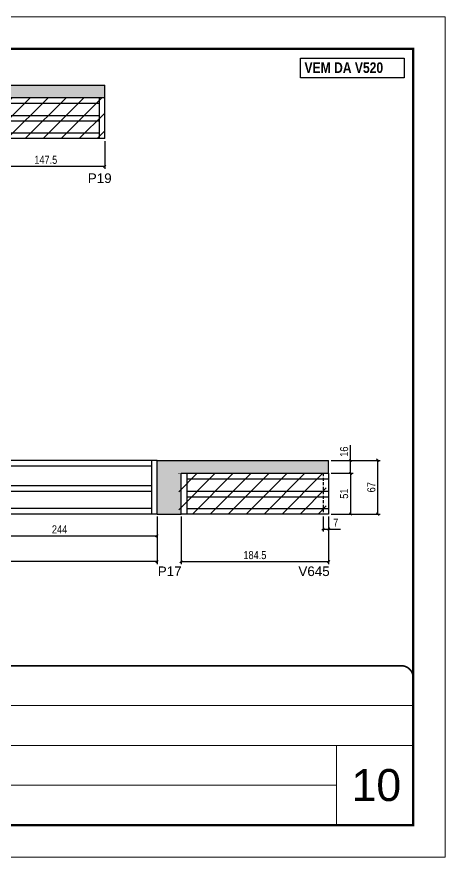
# Model space of a CAD drawing. Extents: x 3309 to 9563, y -2522 to 14608.
# Drawn here: x 5857 to 6393, y 11261 to 12311 of the extents above; entities that cross this region are included whole.
import ezdxf

# ---------------------------------------------------------------- set-up
doc = ezdxf.new("R2010")
doc.units = 0
doc.header["$PDMODE"] = 35
doc.header["$PDSIZE"] = -10
for name, pattern in [('CONTINUO', [0]), ('DASHED', [0.75, 0.5, -0.25]), ('HIDDEN', [0.375, 0.25, -0.125])]:
    doc.linetypes.add(name, pattern=pattern)
for name, color, linetype in [('5', 5, 'Continuous'), ('COTA', 241, 'Continuous'), ('NOMENCLATURA', 7, 'Continuous'), ('Painéis', 200, 'Continuous'), ('SARR_2.2x7', 40, 'Continuous')]:
    doc.layers.add(name, color=color, linetype=linetype)
for name, color, linetype, lineweight in [('CARIMBO', 255, 'Continuous', 9), ('Folhas', 255, 'Continuous', 9), ('Hachura', 251, 'Continuous', 9), ('SARRAFO DE PRESSAO', 251, 'DASHED', 9)]:
    doc.layers.add(name, color=color, linetype=linetype, lineweight=lineweight)
doc.styles.add('ARIAL', font='arial.ttf')
doc.styles.add('COTA TECNICA', font='techl___.ttf', dxfattribs={"height": 10})
doc.styles.get("Standard").update_dxf_attribs({"font": 'arial.ttf'})
doc.styles.add('TECNICA', font='techb___.ttf', dxfattribs={"height": 10})
doc.dimstyles.new('PAINEL', dxfattribs={"dimtxt": 10, "dimasz": 3, "dimexe": 3, "dimexo": 3, "dimgap": 3, "dimtad": 1, "dimdec": 1, "dimzin": 12, "dimdsep": 46, "dimtxsty": 'COTA TECNICA', "dimblk1": 'OBLIQUE', "dimblk2": 'OBLIQUE', "dimsah": 1, "dimcen": 0.9, "dimclrd": 4, "dimclre": 4, "dimclrt": 240, "dimadec": 1, "dimazin": 3, "dimtfac": 1, "dimtdec": 1, "dimtmove": 0, "dimatfit": 3, "dimfxl": 1, "dimtolj": 1, "dimtzin": 12, "dimarcsym": 0})

# ---------------------------------------------------------------- blocks, each defined once
blk = doc.blocks.new('9999999999')
at = {"color": 30, "linetype": 'CONTINUO'}
for p, q in [((98564.6, 34379.6), (99584, 34379.6)), ((98564.6, 34329.8), (99488, 34329.8)), ((99584, 34329.8), (99488, 34329.8)), ((99488, 34329.8), (99488, 34230.2)), ((98564.6, 34280), (99488, 34280))]:
    blk.add_line(p, q, dxfattribs=at)
at = {"color": 30, "linetype": 'CONTINUO', "const_width": 2}
blk.add_lwpolyline([(99584, 34230.2), (99584, 34414.4, 0.414214), (99569, 34429.4), (98229, 34429.4, 0.414214), (98214, 34414.4), (98214, 34245.2, 0.414214), (98229, 34230.2), (99584, 34230.2)], format="xyb", dxfattribs=at)
at = {"layer": 'Folhas'}
blk.add_lwpolyline([(98139, 34190.2), (99624, 34190.2), (99624, 35240.2), (98139, 35240.2)], close=True, dxfattribs=at)
at = {"layer": 'Folhas', "color": 30, "const_width": 3}
blk.add_lwpolyline([(98214, 34230.2), (99584, 34230.2), (99584, 35200.2), (98214, 35200.2)], close=True, dxfattribs=at)
blk = doc.blocks.new('_Oblique')
at = {"color": 0, "linetype": 'ByBlock', "lineweight": -2}
blk.add_line((-0.5, -0.5), (0.5, 0.5), dxfattribs=at)
blk = doc.blocks.new('*D139')
at = {"layer": 'COTA', "color": 4, "lineweight": -2, "transparency": 16777216}
for p, q in [((5819.6, 12155.5), (5819.6, 12120.9)), ((5967.1, 12155.5), (5967.1, 12120.9)), ((5819.6, 12123.9), (5967.1, 12123.9))]:
    blk.add_line(p, q, dxfattribs=at)
at = {"layer": 'Defpoints', "color": 0, "transparency": 16777216}
for p in [(5819.6, 12158.5, 0), (5967.1, 12158.5, 0), (5967.1, 12123.9)]:
    blk.add_point(p, dxfattribs=at)
at = {"layer": 'COTA', "color": 4, "lineweight": -2, "transparency": 16777216, "xscale": 3, "yscale": 3, "zscale": 3, "rotation": 180}
blk.add_blockref('_Oblique', (5819.6, 12123.9), dxfattribs=at)
at = {"layer": 'COTA', "color": 4, "lineweight": -2, "transparency": 16777216, "xscale": 3, "yscale": 3, "zscale": 3}
blk.add_blockref('_Oblique', (5967.1, 12123.9), dxfattribs=at)
at = {"layer": 'COTA', "color": 240, "transparency": 16777216, "insert": (5893.4, 12132), "char_height": 10, "attachment_point": 5, "style": 'COTA TECNICA'}
blk.add_mtext('\\A1;147.5', dxfattribs=at)
blk = doc.blocks.new('*D293')
at = {"layer": 'COTA', "color": 4, "lineweight": -2, "transparency": 16777216}
for p, q in [((5788.6, 11686.4), (5788.6, 11659.2)), ((6032.6, 11686.4), (6032.6, 11659.2)), ((5788.6, 11662.2), (6032.6, 11662.2))]:
    blk.add_line(p, q, dxfattribs=at)
at = {"layer": 'Defpoints', "color": 0, "transparency": 16777216}
for p in [(5788.6, 11689.4, 0), (6032.6, 11689.4, 0), (6032.6, 11662.2)]:
    blk.add_point(p, dxfattribs=at)
at = {"layer": 'COTA', "color": 4, "lineweight": -2, "transparency": 16777216, "xscale": 3, "yscale": 3, "zscale": 3, "rotation": 180}
blk.add_blockref('_Oblique', (5788.6, 11662.2), dxfattribs=at)
at = {"layer": 'COTA', "color": 4, "lineweight": -2, "transparency": 16777216, "xscale": 3, "yscale": 3, "zscale": 3}
blk.add_blockref('_Oblique', (6032.6, 11662.2), dxfattribs=at)
at = {"layer": 'COTA', "color": 240, "transparency": 16777216, "insert": (5910.6, 11670.3), "char_height": 10, "attachment_point": 5, "style": 'COTA TECNICA'}
blk.add_mtext('\\A1;244', dxfattribs=at)
blk = doc.blocks.new('*D294')
at = {"layer": 'COTA', "color": 4, "lineweight": -2, "transparency": 16777216}
for p, q in [((5331.6, 11686.4), (5331.6, 11627)), ((6032.6, 11686.4), (6032.6, 11627)), ((6032.6, 11630), (5331.6, 11630))]:
    blk.add_line(p, q, dxfattribs=at)
at = {"layer": 'Defpoints', "color": 0, "transparency": 16777216}
for p in [(5331.6, 11689.4, 0), (6032.6, 11689.4, 0), (5331.6, 11630)]:
    blk.add_point(p, dxfattribs=at)
at = {"layer": 'COTA', "color": 4, "lineweight": -2, "transparency": 16777216, "xscale": 3, "yscale": 3, "zscale": 3, "rotation": 180}
blk.add_blockref('_Oblique', (5331.6, 11630), dxfattribs=at)
at = {"layer": 'COTA', "color": 4, "lineweight": -2, "transparency": 16777216, "xscale": 3, "yscale": 3, "zscale": 3}
blk.add_blockref('_Oblique', (6032.6, 11630), dxfattribs=at)
at = {"layer": 'COTA', "color": 240, "transparency": 16777216, "insert": (5682.1, 11638.1), "char_height": 10, "attachment_point": 5, "style": 'COTA TECNICA'}
blk.add_mtext('\\A1;701', dxfattribs=at)
blk = doc.blocks.new('*D295')
at = {"layer": 'COTA', "color": 4, "lineweight": -2, "transparency": 16777216}
for p, q in [((6062.6, 11686.4), (6062.6, 11627)), ((6247.1, 11686.4), (6247.1, 11627)), ((6062.6, 11630), (6247.1, 11630))]:
    blk.add_line(p, q, dxfattribs=at)
at = {"layer": 'Defpoints', "color": 0, "transparency": 16777216}
for p in [(6062.6, 11689.4), (6247.1, 11689.4), (6247.1, 11630)]:
    blk.add_point(p, dxfattribs=at)
at = {"layer": 'COTA', "color": 4, "lineweight": -2, "transparency": 16777216, "xscale": 3, "yscale": 3, "zscale": 3, "rotation": 180}
blk.add_blockref('_Oblique', (6062.6, 11630), dxfattribs=at)
at = {"layer": 'COTA', "color": 4, "lineweight": -2, "transparency": 16777216, "xscale": 3, "yscale": 3, "zscale": 3}
blk.add_blockref('_Oblique', (6247.1, 11630), dxfattribs=at)
at = {"layer": 'COTA', "color": 240, "transparency": 16777216, "insert": (6154.9, 11638.1), "char_height": 10, "attachment_point": 5, "style": 'COTA TECNICA'}
blk.add_mtext('\\A1;184.5', dxfattribs=at)
blk = doc.blocks.new('*D296')
at = {"layer": 'COTA', "color": 4, "lineweight": -2, "transparency": 16777216}
for p, q in [((6240.1, 11686.4), (6240.1, 11667.6)), ((6247.1, 11686.4), (6247.1, 11667.6)), ((6240.1, 11670.6), (6247.1, 11670.6)), ((6247.1, 11670.6), (6261.8, 11670.6))]:
    blk.add_line(p, q, dxfattribs=at)
at = {"layer": 'Defpoints', "color": 0, "transparency": 16777216}
for p in [(6240.1, 11689.4), (6247.1, 11689.4), (6247.1, 11670.6)]:
    blk.add_point(p, dxfattribs=at)
at = {"layer": 'COTA', "color": 4, "lineweight": -2, "transparency": 16777216, "xscale": 3, "yscale": 3, "zscale": 3, "rotation": 180}
blk.add_blockref('_Oblique', (6240.1, 11670.6), dxfattribs=at)
at = {"layer": 'COTA', "color": 4, "lineweight": -2, "transparency": 16777216, "xscale": 3, "yscale": 3, "zscale": 3}
blk.add_blockref('_Oblique', (6247.1, 11670.6), dxfattribs=at)
at = {"layer": 'COTA', "color": 240, "transparency": 16777216, "insert": (6256, 11678.7), "char_height": 10, "attachment_point": 5, "style": 'COTA TECNICA'}
blk.add_mtext('\\A1;7', dxfattribs=at)
blk = doc.blocks.new('*D297')
at = {"layer": 'COTA', "color": 4, "lineweight": -2, "transparency": 16777216}
for p, q in [((6250.1, 11740.4), (6277.6, 11740.4)), ((6274.6, 11740.4), (6274.6, 11689.4)), ((6250.1, 11689.4), (6277.6, 11689.4))]:
    blk.add_line(p, q, dxfattribs=at)
at = {"layer": 'Defpoints', "color": 0, "transparency": 16777216}
for p in [(6247.1, 11740.4), (6247.1, 11689.4), (6274.6, 11689.4)]:
    blk.add_point(p, dxfattribs=at)
at = {"layer": 'COTA', "color": 4, "lineweight": -2, "transparency": 16777216, "xscale": 3, "yscale": 3, "zscale": 3}
for p, rotation in [((6274.6, 11740.4), 90), ((6274.6, 11689.4), 270)]:
    blk.add_blockref('_Oblique', p, dxfattribs=dict(at, rotation=rotation))
at = {"layer": 'COTA', "color": 240, "transparency": 16777216, "insert": (6266.5, 11714.9), "char_height": 10, "attachment_point": 5, "rotation": 90, "style": 'COTA TECNICA'}
blk.add_mtext('\\A1;51', dxfattribs=at)
blk = doc.blocks.new('*D298')
at = {"layer": 'COTA', "color": 4, "lineweight": -2, "transparency": 16777216}
for p, q in [((6274.6, 11756.4), (6274.6, 11775.4)), ((6250.1, 11756.4), (6277.6, 11756.4)), ((6274.6, 11740.4), (6274.6, 11756.4)), ((6250.1, 11740.4), (6277.6, 11740.4))]:
    blk.add_line(p, q, dxfattribs=at)
at = {"layer": 'Defpoints', "color": 0, "transparency": 16777216}
for p in [(6247.1, 11756.4), (6274.6, 11756.4), (6247.1, 11740.4)]:
    blk.add_point(p, dxfattribs=at)
at = {"layer": 'COTA', "color": 4, "lineweight": -2, "transparency": 16777216, "xscale": 3, "yscale": 3, "zscale": 3}
for p, rotation in [((6274.6, 11756.4), 90), ((6274.6, 11740.4), 270)]:
    blk.add_blockref('_Oblique', p, dxfattribs=dict(at, rotation=rotation))
at = {"layer": 'COTA', "color": 240, "transparency": 16777216, "insert": (6266.5, 11767.4), "char_height": 10, "attachment_point": 5, "rotation": 90, "style": 'COTA TECNICA'}
blk.add_mtext('\\A1;16', dxfattribs=at)
blk = doc.blocks.new('*D300')
at = {"layer": 'COTA', "color": 4, "lineweight": -2, "transparency": 16777216}
for p, q in [((6250.1, 11756.4), (6311.6, 11756.4)), ((6308.6, 11689.4), (6308.6, 11756.4)), ((6250.1, 11689.4), (6311.6, 11689.4))]:
    blk.add_line(p, q, dxfattribs=at)
at = {"layer": 'Defpoints', "color": 0, "transparency": 16777216}
for p in [(6247.1, 11756.4), (6308.6, 11756.4), (6247.1, 11689.4)]:
    blk.add_point(p, dxfattribs=at)
at = {"layer": 'COTA', "color": 4, "lineweight": -2, "transparency": 16777216, "xscale": 3, "yscale": 3, "zscale": 3}
for p, rotation in [((6308.6, 11756.4), 90), ((6308.6, 11689.4), 270)]:
    blk.add_blockref('_Oblique', p, dxfattribs=dict(at, rotation=rotation))
at = {"layer": 'COTA', "color": 240, "transparency": 16777216, "insert": (6300.5, 11722.9), "char_height": 10, "attachment_point": 5, "rotation": 90, "style": 'COTA TECNICA'}
blk.add_mtext('\\A1;67', dxfattribs=at)

msp = doc.modelspace()

# ---------------------------------------------------------------- hatches: boundary and pattern name
at = {"layer": 'COTA'}
h = msp.add_hatch(dxfattribs=at)
h.set_pattern_fill('AR-CONC', color=256, scale=0.03)
h.set_pattern_definition([(50, (1589.497, 2673.1487), (5.46554, -0.4781726), [0.5715, -6.2865]), (355, (1589.497, 2673.1487), (-1.0573026, 5.7317054), [0.4572, -5.0292175]), (100.451445, (1589.9525, 2673.109), (4.4082374, 5.2535326), [0.4857003, -5.3427073]), (46.1842, (1589.497, 2674.673), (8.1323712, -1.26127), [0.85725, -9.42975]), (96.63556, (1590.175, 2674.568), (7.122124, 7.422784), [0.728551, -8.014068]), (351.18415, (1589.497, 2674.673), (7.122124, 7.422784), [0.685799, -7.543792]), (21, (1590.259, 2674.2917), (4.5484317, -3.067956), [0.5715, -6.2865]), (326, (1590.259, 2674.2917), (1.854061, 5.525639), [0.4572, -5.0292]), (71.451445, (1590.638, 2674.036), (6.4024926, 2.457683), [0.4857003, -5.342698]), (37.5, (1589.497, 2673.1487), (0.0926581, 2.53665117), [0, -4.96824, 0, -5.1054, 0, -5.04825]), (7.5, (1589.497, 2673.1487), (2.0045899, 3.00541724), [0, -2.91084, 0, -4.85394, 0, -1.92405]), (327.5, (1587.7978, 2673.1487), (4.06771786, -0.1718623), [0, -1.905, 0, -5.9436, 0, -7.8867]), (317.5, (1587.0358, 2673.1487), (4.4438754, 0.7627947), [0, -2.4765, 0, -3.94716, 0, -5.6007])])
h.paths.add_polyline_path([(5967.11, 12209.46), (5967.11, 12225.46), (5331.61, 12225.46), (5331.61, 12209.46)])
h = msp.add_hatch(dxfattribs=at)
h.set_pattern_fill('AR-CONC', color=256, scale=0.03)
h.set_pattern_definition([(50, (1674.894, -235.4047), (5.46554, -0.4781726), [0.5715, -6.2865]), (355, (1674.894, -235.4047), (-1.0573026, 5.7317054), [0.4572, -5.0292175]), (100.451445, (1675.3496, -235.4445), (4.4082374, 5.2535326), [0.4857003, -5.3427073]), (46.1842, (1674.894, -233.881), (8.1323712, -1.26127), [0.85725, -9.42975]), (96.63556, (1675.572, -233.986), (7.122124, 7.4227837), [0.7285507, -8.014068]), (351.18415, (1674.894, -233.881), (7.122124, 7.422784), [0.685799, -7.543792]), (21, (1675.656, -234.2617), (4.5484317, -3.067956), [0.5715, -6.2865]), (326, (1675.656, -234.2617), (1.8540609, 5.525639), [0.4572, -5.0292]), (71.451445, (1676.035, -234.5174), (6.4024926, 2.457683), [0.4857003, -5.3426981]), (37.5, (1674.8942, -235.4047), (0.0926581, 2.53665117), [0, -4.96824, 0, -5.1054, 0, -5.04825]), (7.5, (1674.8942, -235.4047), (2.0045899, 3.00541724), [0, -2.91084, 0, -4.85394, 0, -1.92405]), (327.5, (1673.195, -235.4047), (4.06771786, -0.17186232), [0, -1.905, 0, -5.9436, 0, -7.8867]), (317.5, (1672.433, -235.4047), (4.4438754, 0.7627947), [0, -2.4765, 0, -3.94716, 0, -5.6007])])
h.paths.add_polyline_path([(6032.61, 11689.35), (6062.61, 11689.35), (6062.61, 11740.35), (6245.61, 11740.35), (6245.61, 11756.35), (6032.61, 11756.35)])
at = {"layer": 'Hachura', "linetype": 'ByBlock'}
h = msp.add_hatch(dxfattribs=at)
h.set_pattern_fill('ANSI31', color=256, scale=5)
h.set_pattern_definition([(45, (-27.015, 0), (-11.22532, 11.22532), [])])
h.paths.add_polyline_path([(5575.61, 12209.46), (5331.61, 12209.46), (5331.61, 12158.46), (5575.61, 12158.46)])
h.paths.add_polyline_path([(5819.61, 12209.46), (5575.61, 12209.46), (5575.61, 12158.46), (5819.61, 12158.46)])
h.paths.add_polyline_path([(5967.11, 12209.46), (5819.61, 12209.46), (5819.61, 12158.46), (5967.11, 12158.46)])
h = msp.add_hatch(dxfattribs=at)
h.set_pattern_fill('ANSI31', color=256, scale=5)
h.paths.add_polyline_path([(5575.61, 11975.09), (5331.61, 11975.09), (5331.61, 11924.09), (5575.61, 11924.09)])
h.paths.add_polyline_path([(5781.61, 11975.09), (5575.61, 11975.09), (5575.61, 11924.09), (5781.61, 11924.09)])
h.paths.add_polyline_path([(6244.11, 11740.35), (6059.61, 11740.35), (6059.61, 11689.35), (6244.11, 11689.35)])

# ---------------------------------------------------------------- linework, layer by layer
at = {"layer": 'COTA'}
for p, q in [((5331.61, 12225.46), (5967.11, 12225.46)), ((5967.11, 12209.46), (5967.11, 12225.46)), ((6032.61, 11756.35), (6247.11, 11756.35)), ((6247.11, 11740.35), (6247.11, 11756.35)), ((6032.61, 11689.35), (6062.61, 11689.35))]:
    msp.add_line(p, q, dxfattribs=at)
at = {"layer": 'NOMENCLATURA'}
msp.add_lwpolyline([(6211.92, 12258.88), (6341.55, 12258.88), (6341.55, 12234.32), (6211.92, 12234.32)], close=True, dxfattribs=at)
at = {"layer": 'Painéis', "linetype": 'ByBlock'}
for p, q in [((5967.11, 12209.46), (5331.61, 12209.46)), ((5967.11, 12158.46), (5967.11, 12209.46)), ((5967.11, 12158.46), (5331.61, 12158.46)), ((6032.61, 11756.35), (5474.11, 11756.35)), ((6032.61, 11689.35), (6032.61, 11756.35)), ((6062.61, 11689.35), (6062.61, 11740.35)), ((6062.61, 11740.35), (6247.11, 11740.35)), ((6247.11, 11740.35), (6247.11, 11689.35)), ((6032.61, 11689.35), (5331.61, 11689.35)), ((6247.11, 11689.35), (6062.61, 11689.35))]:
    msp.add_line(p, q, dxfattribs=at)
at = {"layer": 'SARR_2.2x7', "linetype": 'Continuous'}
for p, q in [((5960.11, 12202.46), (5819.61, 12202.46)), ((5960.11, 12209.46), (5960.11, 12158.46)), ((5960.11, 12187.15), (5819.61, 12187.15)), ((5960.11, 12180.15), (5819.61, 12180.15)), ((5960.11, 12165.46), (5819.61, 12165.46)), ((6025.61, 11756.35), (6025.61, 11689.35)), ((6025.61, 11749.35), (5788.61, 11749.35)), ((6069.61, 11740.35), (6069.61, 11689.35)), ((6069.61, 11733.35), (6247.11, 11733.35)), ((5788.61, 11724.94), (6025.61, 11724.94)), ((6069.61, 11718.04), (6247.11, 11718.04)), ((5788.61, 11717.94), (6025.61, 11717.94)), ((6069.61, 11711.04), (6247.11, 11711.04)), ((6025.61, 11696.35), (5788.61, 11696.35)), ((6069.61, 11696.35), (6247.11, 11696.35))]:
    msp.add_line(p, q, dxfattribs=at)
at = {"layer": 'SARR_2.2x7', "linetype": 'HIDDEN', "ltscale": 15}
msp.add_line((6240.11, 11740.35), (6240.11, 11689.35), dxfattribs=at)

# ---------------------------------------------------------------- block references
at = {"layer": 'SARRAFO DE PRESSAO', "color": 6, "linetype": 'ByBlock'}
msp.add_blockref('9999999999', (-93231.11, -22929.5), dxfattribs=at)

# ---------------------------------------------------------------- texts
at = {"layer": '5', "linetype": 'Continuous'}
for s, p in [('P19', (5945.95, 12103.07, 0)), ('P17', (6033.42, 11611.96)), ('V645', (6209.3, 11611.96))]:
    msp.add_text(s, height=12, rotation=0.00004, dxfattribs=at).set_placement(p)
at = {"layer": 'CARIMBO', "style": 'ARIAL'}
msp.add_text('10', height=40, dxfattribs=at).set_placement((6275.73, 11330.85))
at = {"layer": 'NOMENCLATURA', "style": 'TECNICA'}
msp.add_text('VEM DA V520', height=13.2, dxfattribs=at).set_placement((6216.93, 12240.58))

# ---------------------------------------------------------------- dimensions: what is measured, and where the dimension line sits
at = {"layer": 'COTA'}
for base, p1, p2, picture, middle in [((5967.11, 12123.92, 0), (5819.61, 12158.46), (5967.11, 12158.46), '*D139', (5893.36, 12132.03, 0)), ((5331.61, 11629.97, 0), (6032.61, 11689.35), (5331.61, 11689.35), '*D294', (5682.11, 11638.07, 0)), ((6032.61, 11662.23, 0), (5788.61, 11689.35), (6032.61, 11689.35), '*D293', (5910.61, 11670.31, 0)), ((6247.11, 11629.97), (6062.61, 11689.35), (6247.11, 11689.35), '*D295', (6154.86, 11638.1)), ((6247.11, 11670.6), (6240.11, 11689.35), (6247.11, 11689.35), '*D296', (6255.97, 11678.67))]:
    dim = msp.add_linear_dim(base=base, p1=p1, p2=p2, dimstyle='PAINEL', dxfattribs=at)
    dim.commit()
    dim.dimension.update_dxf_attribs({"geometry": picture, "text_midpoint": middle})
for base, p1, p2, picture, middle in [((6274.64, 11756.35), (6247.11, 11740.35), (6247.11, 11756.35), '*D298', (6266.54, 11767.36)), ((6308.57, 11756.35), (6247.11, 11689.35), (6247.11, 11756.35), '*D300', (6300.47, 11722.85)), ((6274.64, 11689.35), (6247.11, 11740.35), (6247.11, 11689.35), '*D297', (6266.53, 11714.85))]:
    dim = msp.add_linear_dim(base=base, p1=p1, p2=p2, angle=90, dimstyle='PAINEL', dxfattribs=at)
    dim.commit()
    dim.dimension.update_dxf_attribs({"geometry": picture, "text_midpoint": middle})

doc.saveas('drawing.dxf')
